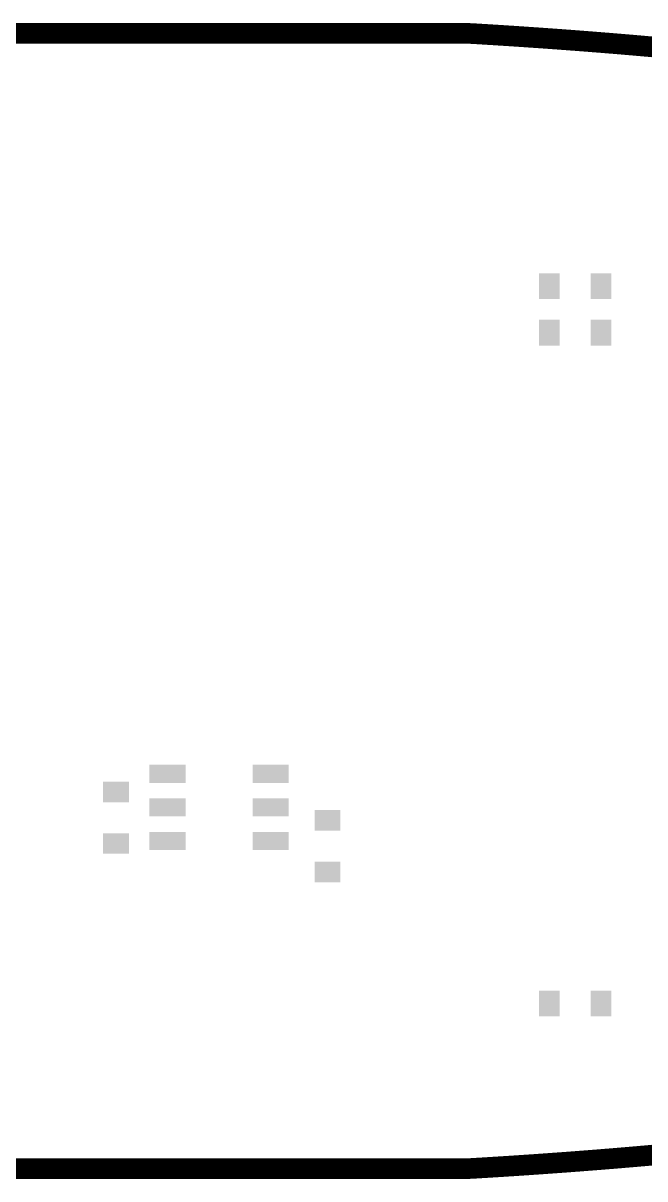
# Model space of a CAD drawing. Extents: x -0.2 to 60.2, y -0.2 to 22.2.
# Drawn here: x 30 to 42.05, y -0.2 to 22.2 of the extents above; entities that cross this region are included whole.
import ezdxf

# ---------------------------------------------------------------- set-up
doc = ezdxf.new("R2010")
doc.units = 0
doc.layers.add('20', color=7, linetype='CONTINUOUS')
doc.layers.add('31', color=253, linetype='CONTINUOUS')

# ---------------------------------------------------------------- blocks, each defined once
blk = doc.blocks.new('RECT')
blk.add_solid([(-0.5, -0.5), (0.5, -0.5), (-0.5, 0.5), (0.5, 0.5)])

msp = doc.modelspace()

# ---------------------------------------------------------------- linework, layer by layer
at = {"layer": '20', "const_width": 0.4}
for points in [[(38.6089, 22), (21.3945, 22)], [(38.6156, 22), (38.6089, 22)], [(38.6224, 21.9999), (38.6156, 22)], [(38.6359, 21.9997), (38.6224, 21.9999)], [(38.6427, 21.9996), (38.6359, 21.9997)], [(38.6495, 21.9994), (38.6427, 21.9996)], [(38.6562, 21.9992), (38.6495, 21.9994)], [(38.6698, 21.9989), (38.6562, 21.9992)], [(38.6765, 21.9986), (38.6698, 21.9989)], [(38.6833, 21.9983), (38.6765, 21.9986)], [(38.69, 21.9981), (38.6833, 21.9983)], [(38.6969, 21.9977), (38.69, 21.9981)], [(38.7036, 21.9974), (38.6969, 21.9977)], [(38.7104, 21.997), (38.7036, 21.9974)], [(38.7171, 21.9967), (38.7104, 21.997)], [(38.8449, 21.989), (38.7171, 21.9967)], [(39.0582, 21.976), (38.8449, 21.989)], [(39.2715, 21.9626), (39.0582, 21.976)], [(39.4847, 21.9488), (39.2715, 21.9626)], [(39.6979, 21.9346), (39.4847, 21.9488)], [(39.9111, 21.9201), (39.6979, 21.9346)], [(40.1242, 21.9053), (39.9111, 21.9201)], [(40.3373, 21.89), (40.1242, 21.9053)], [(40.5504, 21.8743), (40.3373, 21.89)], [(40.7634, 21.8583), (40.5504, 21.8743)], [(40.9765, 21.8419), (40.7634, 21.8583)], [(41.1895, 21.825), (40.9765, 21.8419)], [(41.4025, 21.8078), (41.1895, 21.825)], [(41.6153, 21.7901), (41.4025, 21.8078)], [(41.8283, 21.772), (41.6153, 21.7901)], [(42.0412, 21.7535), (41.8283, 21.772)], [(42.254, 21.7345), (42.0412, 21.7535)], [(41.8524, 0.2298), (42.0679, 0.2486)], [(42.0679, 0.2486), (42.2835, 0.2679)], [(39.0471, 0.0233), (39.2631, 0.0369)], [(39.2631, 0.0369), (39.4791, 0.0508)], [(39.4791, 0.0508), (39.6949, 0.065)], [(39.6949, 0.065), (39.9109, 0.0797)], [(39.9109, 0.0797), (40.1267, 0.0948)], [(40.1267, 0.0948), (40.3426, 0.1102)], [(40.3426, 0.1102), (40.5584, 0.126)], [(40.5584, 0.126), (40.7741, 0.1423)], [(40.7741, 0.1423), (40.9899, 0.159)], [(40.9899, 0.159), (41.2055, 0.176)], [(41.2055, 0.176), (41.4212, 0.1935)], [(41.4212, 0.1935), (41.6368, 0.2115)], [(41.6368, 0.2115), (41.8524, 0.2298)], [(21.395, 0), (38.6014, 0)], [(38.6014, 0), (38.6082, 0)], [(38.6082, 0), (38.615, 0.0001)], [(38.615, 0.0001), (38.6217, 0.0001)], [(38.6217, 0.0001), (38.6285, 0.0002)], [(38.6285, 0.0002), (38.6353, 0.0003)], [(38.6353, 0.0003), (38.6421, 0.0004)], [(38.6421, 0.0004), (38.6488, 0.0006)], [(38.6488, 0.0006), (38.6556, 0.0007)], [(38.6556, 0.0007), (38.6624, 0.0009)], [(38.6624, 0.0009), (38.6691, 0.0011)], [(38.6691, 0.0011), (38.6759, 0.0014)], [(38.6759, 0.0014), (38.6827, 0.0016)], [(38.6827, 0.0016), (38.6894, 0.0019)], [(38.6894, 0.0019), (38.6962, 0.0023)], [(38.6962, 0.0023), (38.703, 0.0026)], [(38.703, 0.0026), (38.7097, 0.0029)], [(38.7097, 0.0029), (38.7165, 0.0033)], [(38.7165, 0.0033), (38.8311, 0.0102)], [(38.8311, 0.0102), (39.0471, 0.0233)]]:
    msp.add_lwpolyline(points, dxfattribs=at)
at = {"layer": '20', "const_width": 0.2}
for points in [[(38.6096, 22.1, 1), (38.6081, 21.9)], [(38.6163, 22.0999, 1), (38.6149, 21.9)], [(38.6239, 22.0999, 1), (38.6209, 21.8999)], [(38.6381, 22.0997, 1), (38.6337, 21.8997)], [(38.6449, 22.0995, 1), (38.6405, 21.8996)], [(38.6517, 22.0994, 1), (38.6472, 21.8994)], [(38.6592, 22.0992, 1), (38.6533, 21.8993)], [(38.6734, 22.0988, 1), (38.6661, 21.8989)], [(38.681, 22.0985, 1), (38.6721, 21.8987)], [(38.687, 22.0982, 1), (38.6796, 21.8984)], [(38.6952, 22.0979, 1), (38.6849, 21.8982)], [(38.7013, 22.0976, 1), (38.6924, 21.8978)], [(38.7095, 22.0972, 1), (38.6977, 21.8976)], [(38.6089, 21.9, 1), (38.6089, 22.1)], [(38.7155, 22.0969, 1), (38.7052, 21.8971)], [(38.6149, 21.9, 1), (38.6163, 22.0999)], [(38.7231, 22.0965, 1), (38.7111, 21.8968)], [(38.6217, 21.8999, 1), (38.6231, 22.0999)], [(38.6344, 21.8997, 1), (38.6374, 22.0997)], [(38.6405, 21.8996, 1), (38.6449, 22.0995)], [(38.6472, 21.8994, 1), (38.6517, 22.0994)], [(38.654, 21.8993, 1), (38.6585, 22.0992)], [(38.6668, 21.8989, 1), (38.6727, 22.0988)], [(38.6729, 21.8987, 1), (38.6802, 22.0985)], [(38.6789, 21.8984, 1), (38.6877, 22.0982)], [(38.6863, 21.8981, 1), (38.6938, 22.098)], [(38.6917, 21.8978, 1), (38.702, 22.0976)], [(38.6992, 21.8975, 1), (38.708, 22.0973)], [(38.7044, 21.8972, 1), (38.7163, 22.0968)], [(38.7119, 21.8968, 1), (38.7223, 22.0965)], [(38.851, 22.0888, 1), (38.8388, 21.8892)], [(38.8389, 21.8892, 1), (38.8509, 22.0888)], [(39.0645, 22.0758, 1), (39.0519, 21.8761)], [(39.0521, 21.8761, 1), (39.0643, 22.0758)], [(39.2779, 22.0623, 1), (39.265, 21.8628)], [(39.2652, 21.8627, 1), (39.2777, 22.0624)], [(39.4913, 22.0485, 1), (39.478, 21.849)], [(39.4782, 21.849, 1), (39.4911, 22.0485)], [(39.7047, 22.0344, 1), (39.6911, 21.8348)], [(39.6913, 21.8348, 1), (39.7045, 22.0344)], [(39.918, 22.0199, 1), (39.9041, 21.8203)], [(39.9043, 21.8203, 1), (39.9178, 22.0199)], [(40.1313, 22.005, 1), (40.1171, 21.8055)], [(40.1172, 21.8055, 1), (40.1312, 22.005)], [(40.3446, 21.9897, 1), (40.33, 21.7903)], [(40.3302, 21.7903, 1), (40.3444, 21.9897)], [(40.5579, 21.9741, 1), (40.5429, 21.7746)], [(40.5431, 21.7746, 1), (40.5577, 21.9741)], [(40.7711, 21.958, 1), (40.7558, 21.7586)], [(40.7559, 21.7586, 1), (40.771, 21.958)], [(40.9844, 21.9415, 1), (40.9686, 21.7422)], [(40.9688, 21.7421, 1), (40.9842, 21.9416)], [(41.1975, 21.9247, 1), (41.1814, 21.7253)], [(41.1816, 21.7253, 1), (41.1973, 21.9247)], [(41.4107, 21.9074, 1), (41.3942, 21.7081)], [(41.3944, 21.7081, 1), (41.4105, 21.9074)], [(41.6238, 21.8897, 1), (41.6069, 21.6904)], [(41.6071, 21.6904, 1), (41.6236, 21.8897)], [(41.8369, 21.8716, 1), (41.8196, 21.6723)], [(41.8198, 21.6723, 1), (41.8367, 21.8716)], [(42.05, 21.8531, 1), (42.0323, 21.6538)], [(42.0325, 21.6538, 1), (42.0498, 21.8531)], [(42.059, 0.3482, 1), (42.0768, 0.149)], [(42.0766, 0.149, 1), (42.0592, 0.3483)], [(39.2567, 0.1366, 1), (39.2695, -0.0629)], [(39.2694, -0.063, 1), (39.2568, 0.1367)], [(39.4724, 0.1505, 1), (39.4857, -0.049)], [(39.4855, -0.049, 1), (39.4726, 0.1506)], [(39.6882, 0.1648, 1), (39.7017, -0.0347)], [(39.7016, -0.0347, 1), (39.6883, 0.1648)], [(39.9039, 0.1795, 1), (39.9178, -0.0201)], [(39.9176, -0.0201, 1), (39.9041, 0.1795)], [(40.1196, 0.1945, 1), (40.1338, -0.005)], [(40.1337, -0.005, 1), (40.1197, 0.1945)], [(40.3352, 0.2099, 1), (40.3499, 0.0105)], [(40.3497, 0.0105, 1), (40.3354, 0.2099)], [(40.5508, 0.2258, 1), (40.5659, 0.0263)], [(40.5657, 0.0263, 1), (40.551, 0.2258)], [(40.7664, 0.242, 1), (40.7818, 0.0426)], [(40.7816, 0.0426, 1), (40.7666, 0.242)], [(40.982, 0.2586, 1), (40.9977, 0.0593)], [(40.9975, 0.0593, 1), (40.9822, 0.2587)], [(41.1974, 0.2757, 1), (41.2136, 0.0764)], [(41.2134, 0.0764, 1), (41.1976, 0.2757)], [(41.4129, 0.2932, 1), (41.4294, 0.0939)], [(41.4292, 0.0939, 1), (41.4131, 0.2932)], [(41.6283, 0.3111, 1), (41.6453, 0.1118)], [(41.6451, 0.1118, 1), (41.6285, 0.3111)], [(41.8437, 0.3295, 1), (41.861, 0.1302)], [(41.8608, 0.1302, 1), (41.8439, 0.3295)], [(38.6013, 0.1, 1), (38.6016, -0.1)], [(38.6076, 0.1, 1), (38.6088, -0.1)], [(38.6142, 0.1, 1), (38.6157, -0.0999)], [(38.6205, 0.1001, 1), (38.623, -0.0999)], [(38.6269, 0.1002, 1), (38.6301, -0.0998)], [(38.6335, 0.1003, 1), (38.6371, -0.0997)], [(38.6398, 0.1004, 1), (38.6443, -0.0996)], [(38.6463, 0.1005, 1), (38.6513, -0.0994)], [(38.6526, 0.1007, 1), (38.6586, -0.0992)], [(38.6591, 0.1009, 1), (38.6656, -0.099)], [(38.6656, 0.1011, 1), (38.6726, -0.0988)], [(38.6721, 0.1013, 1), (38.6797, -0.0985)], [(38.6783, 0.1016, 1), (38.687, -0.0983)], [(38.6849, 0.1018, 1), (38.6939, -0.098)], [(38.6913, 0.1021, 1), (38.7011, -0.0976)], [(38.6014, -0.1, 1), (38.6014, 0.1)], [(38.6978, 0.1024, 1), (38.7081, -0.0973)], [(38.6083, -0.1, 1), (38.6081, 0.1)], [(38.7041, 0.1028, 1), (38.7153, -0.0969)], [(38.6156, -0.0999, 1), (38.6143, 0.1)], [(38.7105, 0.1031, 1), (38.7224, -0.0965)], [(38.6225, -0.0999, 1), (38.621, 0.1001)], [(38.6297, -0.0998, 1), (38.6273, 0.1002)], [(38.6369, -0.0997, 1), (38.6337, 0.1003)], [(38.6438, -0.0996, 1), (38.6403, 0.1004)], [(38.651, -0.0994, 1), (38.6466, 0.1005)], [(38.6581, -0.0992, 1), (38.6531, 0.1007)], [(38.6653, -0.099, 1), (38.6594, 0.1009)], [(38.6723, -0.0988, 1), (38.6659, 0.1011)], [(38.6794, -0.0985, 1), (38.6724, 0.1013)], [(38.6865, -0.0983, 1), (38.6788, 0.1016)], [(38.6937, -0.098, 1), (38.6851, 0.1018)], [(38.7007, -0.0976, 1), (38.6917, 0.1021)], [(38.7079, -0.0973, 1), (38.698, 0.1025)], [(38.7149, -0.0969, 1), (38.7045, 0.1028)], [(38.722, -0.0965, 1), (38.7109, 0.1032)], [(38.825, 0.11, 1), (38.8372, -0.0897)], [(38.8371, -0.0897, 1), (38.8251, 0.11)], [(39.0408, 0.1231, 1), (39.0534, -0.0765)], [(39.0532, -0.0765, 1), (39.041, 0.1231)]]:
    msp.add_lwpolyline(points, format="xyb", dxfattribs=at)

# ---------------------------------------------------------------- block references
at = {"layer": '31', "xscale": 0.4, "yscale": 0.5}
for p, rotation in [((40.2, 17.1), 180), ((41.2, 17.1), 180), ((40.2, 16.2), 180), ((41.2, 16.2), 180), ((31.8, 7.3), 270), ((35.9, 6.75), 270), ((31.8, 6.3), 270), ((35.9, 5.75), 270)]:
    msp.add_blockref('RECT', p, dxfattribs=dict(at, rotation=rotation))
at = {"layer": '31'}
for p, xscale, yscale in [((32.8, 7.65), 0.7, 0.35), ((34.8, 7.65), 0.7, 0.35), ((32.8, 7), 0.7, 0.35), ((34.8, 7), 0.7, 0.35), ((32.8, 6.35), 0.7, 0.35), ((34.8, 6.35), 0.7, 0.35), ((40.2, 3.2), 0.4, 0.5), ((41.2, 3.2), 0.4, 0.5)]:
    msp.add_blockref('RECT', p, dxfattribs=dict(at, xscale=xscale, yscale=yscale))

doc.saveas('drawing.dxf')
